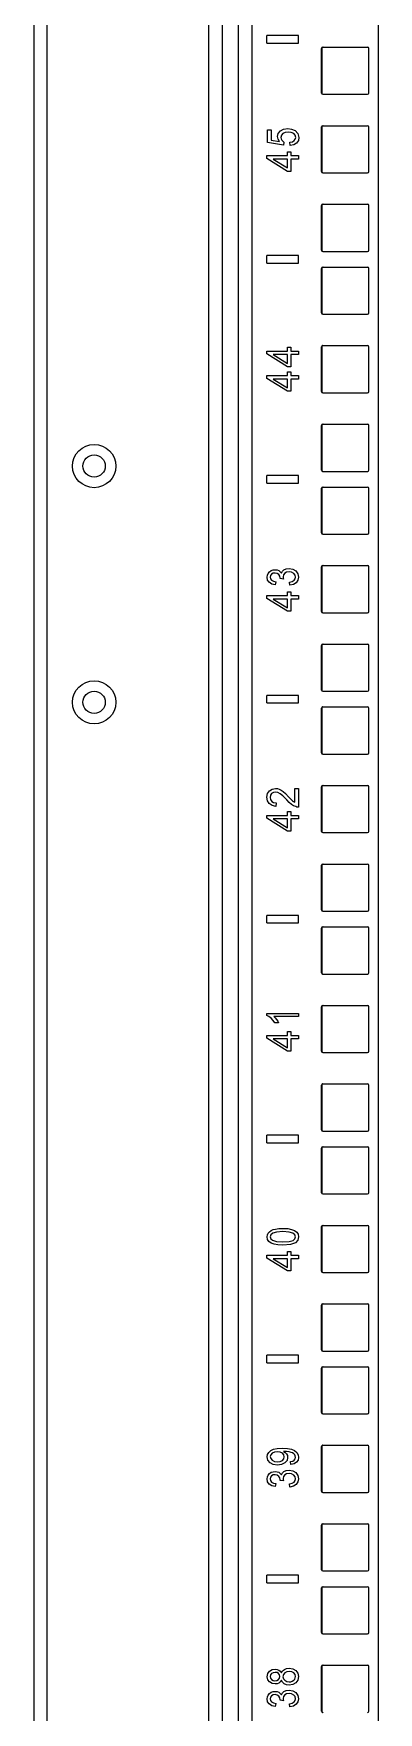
# Model space of a CAD drawing. Extents: x 8 to 102, y 11 to 162.
# Drawn here: x 8.26 to 10.99, y 80.07 to 93.43 of the extents above; entities that cross this region are included whole.
import ezdxf

# ---------------------------------------------------------------- set-up
doc = ezdxf.new("R2010")
doc.units = 0
doc.header["$MEASUREMENT"] = 0
doc.layers.add('TFR-TRI3', color=7, linetype='CONTINUOUS')

msp = doc.modelspace()

# ---------------------------------------------------------------- linework, layer by layer
at = {"layer": 'TFR-TRI3', "color": 151, "linetype": 'CONTINUOUS'}
for p, q in [((8.256, 107.017), (8.256, 11.26)), ((8.364, 13.694), (8.364, 104.587)), ((9.647, 53.415), (9.647, 103.727)), ((9.756, 53.425), (9.756, 103.717))]:
    msp.add_line(p, q, dxfattribs=at)
at = {"layer": 'TFR-TRI3', "color": 215, "linetype": 'CONTINUOUS'}
for p, q in [((9.884, 13.903), (9.884, 105.712)), ((9.989, 105.712), (9.989, 13.903)), ((10.993, 105.712), (10.993, 13.903)), ((10.994, 13.903), (10.994, 105.712)), ((10.543, 92.958), (10.543, 93.313)), ((10.544, 93.313), (10.544, 92.958)), ((10.553, 93.323), (10.908, 93.323)), ((10.918, 92.958), (10.918, 93.313)), ((10.553, 92.948), (10.908, 92.948)), ((10.543, 92.333), (10.543, 92.688)), ((10.544, 92.688), (10.544, 92.333)), ((10.553, 92.698), (10.908, 92.698)), ((10.918, 92.333), (10.918, 92.688)), ((10.553, 92.323), (10.908, 92.323)), ((10.543, 91.708), (10.543, 92.063)), ((10.544, 92.063), (10.544, 91.708)), ((10.553, 92.073), (10.908, 92.073)), ((10.918, 91.708), (10.918, 92.063)), ((10.553, 91.698), (10.908, 91.698)), ((10.543, 91.208), (10.543, 91.563)), ((10.544, 91.563), (10.544, 91.208)), ((10.553, 91.573), (10.908, 91.573)), ((10.918, 91.208), (10.918, 91.563)), ((10.553, 91.198), (10.908, 91.198)), ((10.543, 90.583), (10.543, 90.938)), ((10.544, 90.938), (10.544, 90.583)), ((10.553, 90.948), (10.908, 90.948)), ((10.918, 90.583), (10.918, 90.938)), ((10.553, 90.573), (10.908, 90.573)), ((10.543, 89.958), (10.543, 90.313)), ((10.544, 90.313), (10.544, 89.958)), ((10.553, 90.323), (10.908, 90.323)), ((10.918, 89.958), (10.918, 90.313)), ((10.553, 89.948), (10.908, 89.948)), ((10.543, 89.458), (10.543, 89.813)), ((10.544, 89.813), (10.544, 89.458)), ((10.553, 89.823), (10.908, 89.823)), ((10.918, 89.458), (10.918, 89.813)), ((10.553, 89.448), (10.908, 89.448)), ((10.543, 88.833), (10.543, 89.188)), ((10.544, 89.188), (10.544, 88.833)), ((10.553, 89.198), (10.908, 89.198)), ((10.918, 88.833), (10.918, 89.188)), ((10.553, 88.823), (10.908, 88.823)), ((10.553, 88.573), (10.908, 88.573)), ((10.543, 88.208), (10.543, 88.563)), ((10.544, 88.563), (10.544, 88.208)), ((10.918, 88.208), (10.918, 88.563)), ((10.553, 88.198), (10.908, 88.198)), ((10.543, 87.708), (10.543, 88.063)), ((10.544, 88.063), (10.544, 87.708)), ((10.553, 88.073), (10.908, 88.073)), ((10.918, 87.708), (10.918, 88.063)), ((10.553, 87.698), (10.908, 87.698)), ((10.543, 87.083), (10.543, 87.438)), ((10.544, 87.438), (10.544, 87.083)), ((10.553, 87.448), (10.908, 87.448)), ((10.918, 87.083), (10.918, 87.438)), ((10.553, 87.073), (10.908, 87.073)), ((10.543, 86.458), (10.543, 86.813)), ((10.544, 86.813), (10.544, 86.458)), ((10.553, 86.823), (10.908, 86.823)), ((10.918, 86.458), (10.918, 86.813)), ((10.553, 86.448), (10.908, 86.448)), ((10.543, 85.958), (10.543, 86.313)), ((10.544, 86.313), (10.544, 85.958)), ((10.553, 86.323), (10.908, 86.323)), ((10.918, 85.958), (10.918, 86.313)), ((10.553, 85.948), (10.908, 85.948)), ((10.543, 85.333), (10.543, 85.688)), ((10.544, 85.688), (10.544, 85.333)), ((10.553, 85.698), (10.908, 85.698)), ((10.918, 85.333), (10.918, 85.688)), ((10.553, 85.323), (10.908, 85.323)), ((10.543, 84.708), (10.543, 85.063)), ((10.544, 85.063), (10.544, 84.708)), ((10.553, 85.073), (10.908, 85.073)), ((10.918, 84.708), (10.918, 85.063)), ((10.553, 84.698), (10.908, 84.698)), ((10.543, 84.208), (10.543, 84.563)), ((10.544, 84.563), (10.544, 84.208)), ((10.553, 84.573), (10.908, 84.573)), ((10.918, 84.208), (10.918, 84.563)), ((10.553, 84.198), (10.908, 84.198)), ((10.543, 83.583), (10.543, 83.938)), ((10.544, 83.938), (10.544, 83.583)), ((10.553, 83.948), (10.908, 83.948)), ((10.918, 83.583), (10.918, 83.938)), ((10.553, 83.573), (10.908, 83.573)), ((10.543, 82.958), (10.543, 83.313)), ((10.544, 83.313), (10.544, 82.958)), ((10.553, 83.323), (10.908, 83.323)), ((10.918, 82.958), (10.918, 83.313)), ((10.553, 82.948), (10.908, 82.948)), ((10.543, 82.458), (10.543, 82.813)), ((10.544, 82.813), (10.544, 82.458)), ((10.553, 82.823), (10.908, 82.823)), ((10.918, 82.458), (10.918, 82.813)), ((10.553, 82.448), (10.908, 82.448)), ((10.543, 81.833), (10.543, 82.188)), ((10.544, 82.188), (10.544, 81.833)), ((10.553, 82.198), (10.908, 82.198)), ((10.918, 81.833), (10.918, 82.188)), ((10.553, 81.823), (10.908, 81.823)), ((10.543, 81.208), (10.543, 81.563)), ((10.544, 81.563), (10.544, 81.208)), ((10.553, 81.573), (10.908, 81.573)), ((10.918, 81.208), (10.918, 81.563)), ((10.553, 81.198), (10.908, 81.198)), ((10.543, 80.708), (10.543, 81.063)), ((10.544, 81.063), (10.544, 80.708)), ((10.553, 81.073), (10.908, 81.073)), ((10.918, 80.708), (10.918, 81.063)), ((10.553, 80.698), (10.908, 80.698)), ((10.543, 80.083), (10.543, 80.438)), ((10.544, 80.438), (10.544, 80.083)), ((10.553, 80.448), (10.908, 80.448)), ((10.918, 80.083), (10.918, 80.438))]:
    msp.add_line(p, q, dxfattribs=at)
at = {"layer": 'TFR-TRI3', "color": 3, "linetype": 'CONTINUOUS'}
for p, q in [((10.359, 93.415), (10.109, 93.415)), ((10.109, 93.355), (10.109, 93.415)), ((10.359, 93.355), (10.359, 93.415)), ((10.109, 93.355), (10.359, 93.355)), ((10.112, 92.564), (10.112, 92.665)), ((10.112, 92.665), (10.142, 92.665)), ((10.142, 92.665), (10.142, 92.584)), ((10.142, 92.584), (10.209, 92.573)), ((10.193, 92.612), (10.199, 92.636)), ((10.197, 92.592), (10.193, 92.612)), ((10.209, 92.573), (10.197, 92.592)), ((10.199, 92.636), (10.216, 92.657)), ((10.216, 92.657), (10.241, 92.67)), ((10.224, 92.622), (10.22, 92.605)), ((10.22, 92.605), (10.222, 92.593)), ((10.222, 92.593), (10.227, 92.583)), ((10.235, 92.636), (10.224, 92.622)), ((10.227, 92.583), (10.234, 92.574)), ((10.253, 92.645), (10.235, 92.636)), ((10.241, 92.67), (10.274, 92.675)), ((10.276, 92.648), (10.253, 92.645)), ((10.274, 92.675), (10.305, 92.671)), ((10.301, 92.645), (10.276, 92.648)), ((10.321, 92.636), (10.301, 92.645)), ((10.305, 92.671), (10.332, 92.659)), ((10.311, 92.571), (10.326, 92.58)), ((10.333, 92.622), (10.321, 92.636)), ((10.326, 92.58), (10.334, 92.591)), ((10.332, 92.659), (10.355, 92.636)), ((10.337, 92.605), (10.333, 92.622)), ((10.334, 92.591), (10.337, 92.605)), ((10.358, 92.58), (10.343, 92.56)), ((10.355, 92.636), (10.362, 92.605)), ((10.362, 92.605), (10.358, 92.58)), ((10.109, 92.46), (10.271, 92.46)), ((10.109, 92.437), (10.109, 92.46)), ((10.24, 92.544), (10.112, 92.564)), ((10.234, 92.574), (10.244, 92.568)), ((10.244, 92.568), (10.24, 92.544)), ((10.271, 92.49), (10.299, 92.49)), ((10.271, 92.46), (10.271, 92.49)), ((10.29, 92.566), (10.311, 92.571)), ((10.293, 92.54), (10.29, 92.566)), ((10.321, 92.546), (10.293, 92.54)), ((10.299, 92.49), (10.299, 92.46)), ((10.299, 92.46), (10.359, 92.46)), ((10.343, 92.56), (10.321, 92.546)), ((10.359, 92.46), (10.359, 92.432)), ((10.271, 92.335), (10.109, 92.437)), ((10.271, 92.432), (10.158, 92.432)), ((10.158, 92.432), (10.271, 92.362)), ((10.271, 92.362), (10.271, 92.432)), ((10.299, 92.335), (10.271, 92.335)), ((10.299, 92.432), (10.299, 92.335)), ((10.359, 92.432), (10.299, 92.432)), ((10.359, 91.665), (10.109, 91.665)), ((10.109, 91.605), (10.109, 91.665)), ((10.359, 91.605), (10.359, 91.665)), ((10.109, 91.605), (10.359, 91.605)), ((10.109, 90.905), (10.271, 90.905)), ((10.109, 90.882), (10.109, 90.905)), ((10.271, 90.78), (10.109, 90.882)), ((10.271, 90.877), (10.158, 90.877)), ((10.158, 90.877), (10.271, 90.807)), ((10.271, 90.905), (10.271, 90.935)), ((10.271, 90.935), (10.299, 90.935)), ((10.271, 90.807), (10.271, 90.877)), ((10.299, 90.935), (10.299, 90.905)), ((10.299, 90.905), (10.359, 90.905)), ((10.299, 90.877), (10.299, 90.78)), ((10.359, 90.877), (10.299, 90.877)), ((10.359, 90.905), (10.359, 90.877)), ((10.109, 90.71), (10.271, 90.71)), ((10.109, 90.687), (10.109, 90.71)), ((10.299, 90.78), (10.271, 90.78)), ((10.271, 90.71), (10.271, 90.74)), ((10.271, 90.74), (10.299, 90.74)), ((10.299, 90.74), (10.299, 90.71)), ((10.299, 90.71), (10.359, 90.71)), ((10.359, 90.71), (10.359, 90.682)), ((10.271, 90.585), (10.109, 90.687)), ((10.271, 90.682), (10.158, 90.682)), ((10.158, 90.682), (10.271, 90.612)), ((10.271, 90.612), (10.271, 90.682)), ((10.299, 90.585), (10.271, 90.585)), ((10.299, 90.682), (10.299, 90.585)), ((10.359, 90.682), (10.299, 90.682)), ((10.109, 89.855), (10.109, 89.915)), ((10.359, 89.915), (10.109, 89.915)), ((10.359, 89.855), (10.359, 89.915)), ((10.109, 89.855), (10.359, 89.855)), ((10.11, 89.105), (10.112, 89.121)), ((10.114, 89.083), (10.11, 89.105)), ((10.112, 89.121), (10.119, 89.136)), ((10.119, 89.136), (10.129, 89.148)), ((10.129, 89.148), (10.142, 89.158)), ((10.138, 89.119), (10.135, 89.106)), ((10.135, 89.106), (10.138, 89.092)), ((10.146, 89.13), (10.138, 89.119)), ((10.142, 89.158), (10.158, 89.163)), ((10.158, 89.137), (10.146, 89.13)), ((10.158, 89.163), (10.174, 89.165)), ((10.173, 89.139), (10.158, 89.137)), ((10.191, 89.136), (10.173, 89.139)), ((10.174, 89.165), (10.189, 89.163)), ((10.189, 89.163), (10.203, 89.158)), ((10.204, 89.126), (10.191, 89.136)), ((10.203, 89.158), (10.214, 89.149)), ((10.212, 89.113), (10.204, 89.126)), ((10.214, 89.098), (10.212, 89.113)), ((10.214, 89.149), (10.223, 89.137)), ((10.223, 89.137), (10.231, 89.153)), ((10.231, 89.153), (10.244, 89.165)), ((10.24, 89.124), (10.237, 89.108)), ((10.237, 89.108), (10.238, 89.1)), ((10.25, 89.137), (10.24, 89.124)), ((10.244, 89.165), (10.262, 89.173)), ((10.265, 89.146), (10.25, 89.137)), ((10.262, 89.173), (10.284, 89.175)), ((10.284, 89.148), (10.265, 89.146)), ((10.284, 89.175), (10.313, 89.17)), ((10.304, 89.145), (10.284, 89.148)), ((10.321, 89.136), (10.304, 89.145)), ((10.313, 89.17), (10.338, 89.156)), ((10.332, 89.123), (10.321, 89.136)), ((10.335, 89.106), (10.332, 89.123)), ((10.333, 89.093), (10.335, 89.106)), ((10.338, 89.156), (10.355, 89.133)), ((10.355, 89.133), (10.36, 89.106)), ((10.36, 89.106), (10.355, 89.082)), ((10.127, 89.065), (10.114, 89.083)), ((10.147, 89.051), (10.127, 89.065)), ((10.138, 89.092), (10.146, 89.081)), ((10.146, 89.081), (10.16, 89.073)), ((10.174, 89.044), (10.147, 89.051)), ((10.16, 89.073), (10.179, 89.069)), ((10.179, 89.069), (10.174, 89.044)), ((10.214, 89.096), (10.214, 89.098)), ((10.214, 89.094), (10.214, 89.096)), ((10.24, 89.091), (10.214, 89.094)), ((10.238, 89.1), (10.24, 89.091)), ((10.271, 88.99), (10.299, 88.99)), ((10.271, 88.96), (10.271, 88.99)), ((10.287, 89.066), (10.309, 89.072)), ((10.291, 89.041), (10.287, 89.066)), ((10.319, 89.048), (10.291, 89.041)), ((10.299, 88.99), (10.299, 88.96)), ((10.309, 89.072), (10.324, 89.081)), ((10.341, 89.062), (10.319, 89.048)), ((10.324, 89.081), (10.333, 89.093)), ((10.355, 89.082), (10.341, 89.062)), ((10.109, 88.937), (10.109, 88.96)), ((10.109, 88.96), (10.271, 88.96)), ((10.271, 88.835), (10.109, 88.937)), ((10.271, 88.932), (10.158, 88.932)), ((10.158, 88.932), (10.271, 88.862)), ((10.271, 88.862), (10.271, 88.932)), ((10.299, 88.96), (10.359, 88.96)), ((10.359, 88.932), (10.299, 88.932)), ((10.299, 88.932), (10.299, 88.835)), ((10.359, 88.96), (10.359, 88.932)), ((10.299, 88.835), (10.271, 88.835)), ((10.109, 88.105), (10.109, 88.165)), ((10.359, 88.165), (10.109, 88.165)), ((10.109, 88.105), (10.359, 88.105)), ((10.359, 88.105), (10.359, 88.165)), ((10.108, 87.355), (10.113, 87.384)), ((10.113, 87.384), (10.128, 87.406)), ((10.128, 87.406), (10.15, 87.42)), ((10.137, 87.371), (10.133, 87.354)), ((10.146, 87.385), (10.137, 87.371)), ((10.16, 87.393), (10.146, 87.385)), ((10.15, 87.42), (10.177, 87.425)), ((10.177, 87.396), (10.16, 87.393)), ((10.177, 87.425), (10.192, 87.423)), ((10.194, 87.393), (10.177, 87.396)), ((10.192, 87.423), (10.207, 87.419)), ((10.213, 87.383), (10.194, 87.393)), ((10.207, 87.419), (10.221, 87.412)), ((10.236, 87.365), (10.213, 87.383)), ((10.221, 87.412), (10.237, 87.401)), ((10.237, 87.401), (10.256, 87.384)), ((10.256, 87.384), (10.281, 87.358)), ((10.329, 87.315), (10.329, 87.425)), ((10.329, 87.425), (10.358, 87.425)), ((10.358, 87.425), (10.358, 87.276)), ((10.113, 87.326), (10.108, 87.355)), ((10.127, 87.304), (10.113, 87.326)), ((10.149, 87.289), (10.127, 87.304)), ((10.133, 87.354), (10.137, 87.336)), ((10.137, 87.336), (10.147, 87.322)), ((10.147, 87.322), (10.162, 87.313)), ((10.18, 87.282), (10.149, 87.289)), ((10.162, 87.313), (10.183, 87.31)), ((10.183, 87.31), (10.18, 87.282)), ((10.266, 87.334), (10.236, 87.365)), ((10.286, 87.313), (10.266, 87.334)), ((10.271, 87.24), (10.299, 87.24)), ((10.271, 87.21), (10.271, 87.24)), ((10.281, 87.358), (10.3, 87.338)), ((10.304, 87.298), (10.286, 87.313)), ((10.299, 87.24), (10.299, 87.21)), ((10.3, 87.338), (10.312, 87.326)), ((10.32, 87.287), (10.304, 87.298)), ((10.312, 87.326), (10.32, 87.32)), ((10.32, 87.32), (10.329, 87.315)), ((10.337, 87.28), (10.32, 87.287)), ((10.347, 87.277), (10.337, 87.28)), ((10.358, 87.276), (10.347, 87.277)), ((10.109, 87.21), (10.271, 87.21)), ((10.109, 87.187), (10.109, 87.21)), ((10.271, 87.085), (10.109, 87.187)), ((10.158, 87.182), (10.271, 87.112)), ((10.271, 87.182), (10.158, 87.182)), ((10.271, 87.112), (10.271, 87.182)), ((10.299, 87.21), (10.359, 87.21)), ((10.299, 87.182), (10.299, 87.085)), ((10.359, 87.182), (10.299, 87.182)), ((10.359, 87.21), (10.359, 87.182)), ((10.299, 87.085), (10.271, 87.085)), ((10.109, 86.355), (10.109, 86.415)), ((10.359, 86.415), (10.109, 86.415)), ((10.109, 86.355), (10.359, 86.355)), ((10.359, 86.355), (10.359, 86.415)), ((10.108, 85.619), (10.108, 85.635)), ((10.108, 85.635), (10.358, 85.635)), ((10.358, 85.635), (10.358, 85.61)), ((10.125, 85.61), (10.108, 85.619)), ((10.141, 85.596), (10.125, 85.61)), ((10.157, 85.579), (10.141, 85.596)), ((10.171, 85.56), (10.157, 85.579)), ((10.358, 85.61), (10.163, 85.61)), ((10.163, 85.61), (10.174, 85.599)), ((10.2, 85.56), (10.171, 85.56)), ((10.174, 85.599), (10.184, 85.586)), ((10.184, 85.586), (10.194, 85.572)), ((10.194, 85.572), (10.2, 85.56)), ((10.109, 85.46), (10.271, 85.46)), ((10.109, 85.437), (10.109, 85.46)), ((10.271, 85.335), (10.109, 85.437)), ((10.158, 85.432), (10.271, 85.362)), ((10.271, 85.432), (10.158, 85.432)), ((10.271, 85.46), (10.271, 85.49)), ((10.271, 85.49), (10.299, 85.49)), ((10.271, 85.362), (10.271, 85.432)), ((10.299, 85.49), (10.299, 85.46)), ((10.299, 85.46), (10.359, 85.46)), ((10.359, 85.432), (10.299, 85.432)), ((10.299, 85.432), (10.299, 85.335)), ((10.359, 85.46), (10.359, 85.432)), ((10.299, 85.335), (10.271, 85.335)), ((10.359, 84.665), (10.109, 84.665)), ((10.109, 84.605), (10.109, 84.665)), ((10.109, 84.605), (10.359, 84.605)), ((10.359, 84.605), (10.359, 84.665)), ((10.118, 83.886), (10.128, 83.897)), ((10.128, 83.897), (10.141, 83.906)), ((10.141, 83.906), (10.158, 83.914)), ((10.185, 83.895), (10.155, 83.886)), ((10.158, 83.914), (10.177, 83.919)), ((10.177, 83.919), (10.203, 83.922)), ((10.235, 83.898), (10.185, 83.895)), ((10.203, 83.922), (10.235, 83.924)), ((10.235, 83.924), (10.274, 83.922)), ((10.285, 83.895), (10.235, 83.898)), ((10.274, 83.922), (10.305, 83.916)), ((10.315, 83.886), (10.285, 83.895)), ((10.305, 83.916), (10.328, 83.907)), ((10.328, 83.907), (10.346, 83.894)), ((10.346, 83.894), (10.357, 83.877)), ((10.11, 83.857), (10.112, 83.872)), ((10.114, 83.836), (10.11, 83.857)), ((10.112, 83.872), (10.118, 83.886)), ((10.125, 83.82), (10.114, 83.836)), ((10.142, 83.807), (10.125, 83.82)), ((10.14, 83.873), (10.135, 83.857)), ((10.135, 83.857), (10.14, 83.841)), ((10.155, 83.886), (10.14, 83.873)), ((10.14, 83.841), (10.153, 83.829)), ((10.165, 83.798), (10.142, 83.807)), ((10.153, 83.829), (10.185, 83.819)), ((10.196, 83.792), (10.165, 83.798)), ((10.185, 83.819), (10.235, 83.816)), ((10.235, 83.79), (10.196, 83.792)), ((10.235, 83.816), (10.285, 83.819)), ((10.295, 83.795), (10.235, 83.79)), ((10.285, 83.819), (10.316, 83.828)), ((10.335, 83.81), (10.295, 83.795)), ((10.33, 83.873), (10.315, 83.886)), ((10.316, 83.828), (10.331, 83.841)), ((10.335, 83.857), (10.33, 83.873)), ((10.331, 83.841), (10.335, 83.857)), ((10.354, 83.83), (10.335, 83.81)), ((10.36, 83.857), (10.354, 83.83)), ((10.357, 83.877), (10.36, 83.857)), ((10.109, 83.687), (10.109, 83.71)), ((10.109, 83.71), (10.271, 83.71)), ((10.271, 83.585), (10.109, 83.687)), ((10.271, 83.682), (10.158, 83.682)), ((10.158, 83.682), (10.271, 83.612)), ((10.271, 83.74), (10.299, 83.74)), ((10.271, 83.71), (10.271, 83.74)), ((10.271, 83.612), (10.271, 83.682)), ((10.299, 83.74), (10.299, 83.71)), ((10.299, 83.71), (10.359, 83.71)), ((10.299, 83.682), (10.299, 83.585)), ((10.359, 83.682), (10.299, 83.682)), ((10.359, 83.71), (10.359, 83.682)), ((10.299, 83.585), (10.271, 83.585)), ((10.359, 82.915), (10.109, 82.915)), ((10.109, 82.855), (10.109, 82.915)), ((10.109, 82.855), (10.359, 82.855)), ((10.359, 82.855), (10.359, 82.915)), ((10.139, 82.156), (10.16, 82.166)), ((10.16, 82.166), (10.189, 82.173)), ((10.189, 82.173), (10.229, 82.175)), ((10.229, 82.175), (10.271, 82.173)), ((10.271, 82.173), (10.303, 82.167)), ((10.303, 82.167), (10.328, 82.156)), ((10.11, 82.105), (10.113, 82.124)), ((10.116, 82.08), (10.11, 82.105)), ((10.113, 82.124), (10.123, 82.141)), ((10.133, 82.059), (10.116, 82.08)), ((10.123, 82.141), (10.139, 82.156)), ((10.159, 82.045), (10.133, 82.059)), ((10.139, 82.123), (10.135, 82.108)), ((10.135, 82.108), (10.139, 82.092)), ((10.15, 82.136), (10.139, 82.123)), ((10.139, 82.092), (10.151, 82.079)), ((10.168, 82.144), (10.15, 82.136)), ((10.151, 82.079), (10.17, 82.07)), ((10.193, 82.041), (10.159, 82.045)), ((10.191, 82.147), (10.168, 82.144)), ((10.17, 82.07), (10.194, 82.066)), ((10.214, 82.144), (10.191, 82.147)), ((10.225, 82.045), (10.193, 82.041)), ((10.194, 82.066), (10.215, 82.069)), ((10.232, 82.136), (10.214, 82.144)), ((10.215, 82.069), (10.232, 82.078)), ((10.251, 82.058), (10.225, 82.045)), ((10.243, 82.123), (10.232, 82.136)), ((10.232, 82.078), (10.243, 82.091)), ((10.241, 82.15), (10.254, 82.141)), ((10.244, 82.15), (10.241, 82.15)), ((10.246, 82.107), (10.243, 82.123)), ((10.243, 82.091), (10.246, 82.107)), ((10.247, 82.15), (10.244, 82.15)), ((10.265, 82.149), (10.247, 82.15)), ((10.268, 82.078), (10.251, 82.058)), ((10.254, 82.141), (10.264, 82.129)), ((10.264, 82.129), (10.271, 82.116)), ((10.284, 82.146), (10.265, 82.149)), ((10.273, 82.101), (10.268, 82.078)), ((10.271, 82.116), (10.273, 82.101)), ((10.3, 82.142), (10.284, 82.146)), ((10.297, 82.069), (10.314, 82.073)), ((10.299, 82.044), (10.297, 82.069)), ((10.325, 82.051), (10.299, 82.044)), ((10.312, 82.137), (10.3, 82.142)), ((10.322, 82.131), (10.312, 82.137)), ((10.314, 82.073), (10.326, 82.08)), ((10.329, 82.123), (10.322, 82.131)), ((10.344, 82.063), (10.325, 82.051)), ((10.326, 82.08), (10.333, 82.09)), ((10.328, 82.156), (10.346, 82.141)), ((10.334, 82.113), (10.329, 82.123)), ((10.333, 82.09), (10.335, 82.102)), ((10.335, 82.102), (10.334, 82.113)), ((10.356, 82.08), (10.344, 82.063)), ((10.346, 82.141), (10.357, 82.123)), ((10.36, 82.102), (10.356, 82.08)), ((10.357, 82.123), (10.36, 82.102)), ((10.11, 81.93), (10.112, 81.946)), ((10.114, 81.908), (10.11, 81.93)), ((10.112, 81.946), (10.119, 81.961)), ((10.127, 81.89), (10.114, 81.908)), ((10.119, 81.961), (10.129, 81.973)), ((10.147, 81.876), (10.127, 81.89)), ((10.129, 81.973), (10.142, 81.983)), ((10.138, 81.944), (10.135, 81.931)), ((10.135, 81.931), (10.138, 81.917)), ((10.146, 81.955), (10.138, 81.944)), ((10.138, 81.917), (10.146, 81.906)), ((10.142, 81.983), (10.158, 81.988)), ((10.158, 81.962), (10.146, 81.955)), ((10.146, 81.906), (10.16, 81.898)), ((10.158, 81.988), (10.174, 81.99)), ((10.173, 81.964), (10.158, 81.962)), ((10.16, 81.898), (10.179, 81.894)), ((10.191, 81.961), (10.173, 81.964)), ((10.174, 81.99), (10.189, 81.988)), ((10.179, 81.894), (10.174, 81.869)), ((10.189, 81.988), (10.203, 81.983)), ((10.204, 81.951), (10.191, 81.961)), ((10.203, 81.983), (10.214, 81.974)), ((10.212, 81.938), (10.204, 81.951)), ((10.214, 81.923), (10.212, 81.938)), ((10.214, 81.974), (10.223, 81.962)), ((10.214, 81.921), (10.214, 81.923)), ((10.214, 81.919), (10.214, 81.921)), ((10.24, 81.916), (10.214, 81.919)), ((10.223, 81.962), (10.231, 81.978)), ((10.231, 81.978), (10.244, 81.99)), ((10.24, 81.949), (10.237, 81.933)), ((10.237, 81.933), (10.238, 81.925)), ((10.238, 81.925), (10.24, 81.916)), ((10.25, 81.962), (10.24, 81.949)), ((10.244, 81.99), (10.262, 81.998)), ((10.265, 81.971), (10.25, 81.962)), ((10.262, 81.998), (10.284, 82)), ((10.284, 81.973), (10.265, 81.971)), ((10.284, 82), (10.313, 81.995)), ((10.304, 81.97), (10.284, 81.973)), ((10.287, 81.891), (10.309, 81.897)), ((10.291, 81.866), (10.287, 81.891)), ((10.321, 81.961), (10.304, 81.97)), ((10.309, 81.897), (10.324, 81.906)), ((10.313, 81.995), (10.338, 81.981)), ((10.332, 81.948), (10.321, 81.961)), ((10.324, 81.906), (10.333, 81.918)), ((10.335, 81.931), (10.332, 81.948)), ((10.333, 81.918), (10.335, 81.931)), ((10.338, 81.981), (10.355, 81.958)), ((10.355, 81.907), (10.341, 81.887)), ((10.355, 81.958), (10.36, 81.931)), ((10.36, 81.931), (10.355, 81.907)), ((10.174, 81.869), (10.147, 81.876)), ((10.319, 81.873), (10.291, 81.866)), ((10.341, 81.887), (10.319, 81.873)), ((10.359, 81.165), (10.109, 81.165)), ((10.109, 81.105), (10.109, 81.165)), ((10.109, 81.105), (10.359, 81.105)), ((10.359, 81.105), (10.359, 81.165)), ((10.247, 80.415), (10.265, 80.423)), ((10.265, 80.423), (10.286, 80.425)), ((10.286, 80.425), (10.315, 80.42)), ((10.315, 80.42), (10.339, 80.407)), ((10.11, 80.357), (10.115, 80.381)), ((10.115, 80.333), (10.11, 80.357)), ((10.115, 80.381), (10.129, 80.4)), ((10.128, 80.315), (10.115, 80.333)), ((10.149, 80.303), (10.128, 80.315)), ((10.129, 80.4), (10.15, 80.413)), ((10.138, 80.371), (10.135, 80.358)), ((10.135, 80.358), (10.138, 80.344)), ((10.146, 80.381), (10.138, 80.371)), ((10.138, 80.344), (10.146, 80.334)), ((10.159, 80.388), (10.146, 80.381)), ((10.146, 80.334), (10.158, 80.327)), ((10.173, 80.299), (10.149, 80.303)), ((10.15, 80.413), (10.174, 80.417)), ((10.158, 80.327), (10.172, 80.324)), ((10.174, 80.391), (10.159, 80.388)), ((10.172, 80.324), (10.188, 80.327)), ((10.19, 80.301), (10.173, 80.299)), ((10.174, 80.417), (10.19, 80.415)), ((10.189, 80.389), (10.174, 80.391)), ((10.188, 80.327), (10.201, 80.334)), ((10.201, 80.382), (10.189, 80.389)), ((10.19, 80.415), (10.204, 80.409)), ((10.204, 80.306), (10.19, 80.301)), ((10.209, 80.371), (10.201, 80.382)), ((10.201, 80.334), (10.209, 80.344)), ((10.204, 80.409), (10.215, 80.4)), ((10.215, 80.316), (10.204, 80.306)), ((10.212, 80.358), (10.209, 80.371)), ((10.209, 80.344), (10.212, 80.358)), ((10.215, 80.4), (10.223, 80.387)), ((10.223, 80.329), (10.215, 80.316)), ((10.223, 80.387), (10.233, 80.403)), ((10.232, 80.313), (10.223, 80.329)), ((10.245, 80.301), (10.232, 80.313)), ((10.233, 80.403), (10.247, 80.415)), ((10.24, 80.374), (10.236, 80.357)), ((10.236, 80.357), (10.24, 80.341)), ((10.251, 80.387), (10.24, 80.374)), ((10.24, 80.341), (10.25, 80.328)), ((10.263, 80.293), (10.245, 80.301)), ((10.25, 80.328), (10.266, 80.319)), ((10.267, 80.396), (10.251, 80.387)), ((10.285, 80.29), (10.263, 80.293)), ((10.266, 80.319), (10.285, 80.316)), ((10.286, 80.399), (10.267, 80.396)), ((10.285, 80.316), (10.298, 80.317)), ((10.315, 80.295), (10.285, 80.29)), ((10.306, 80.396), (10.286, 80.399)), ((10.298, 80.317), (10.31, 80.321)), ((10.322, 80.388), (10.306, 80.396)), ((10.31, 80.321), (10.321, 80.328)), ((10.339, 80.309), (10.315, 80.295)), ((10.321, 80.328), (10.329, 80.336)), ((10.332, 80.374), (10.322, 80.388)), ((10.329, 80.336), (10.334, 80.347)), ((10.335, 80.358), (10.332, 80.374)), ((10.334, 80.347), (10.335, 80.358)), ((10.339, 80.407), (10.355, 80.385)), ((10.355, 80.33), (10.339, 80.309)), ((10.355, 80.385), (10.36, 80.358)), ((10.36, 80.358), (10.355, 80.33)), ((10.11, 80.18), (10.112, 80.196)), ((10.114, 80.158), (10.11, 80.18)), ((10.112, 80.196), (10.119, 80.211)), ((10.127, 80.14), (10.114, 80.158)), ((10.119, 80.211), (10.129, 80.223)), ((10.129, 80.223), (10.142, 80.233)), ((10.138, 80.194), (10.135, 80.181)), ((10.135, 80.181), (10.138, 80.167)), ((10.146, 80.205), (10.138, 80.194)), ((10.138, 80.167), (10.146, 80.156)), ((10.142, 80.233), (10.158, 80.238)), ((10.158, 80.212), (10.146, 80.205)), ((10.146, 80.156), (10.16, 80.148)), ((10.158, 80.238), (10.174, 80.24)), ((10.173, 80.214), (10.158, 80.212)), ((10.191, 80.211), (10.173, 80.214)), ((10.174, 80.24), (10.189, 80.238)), ((10.189, 80.238), (10.203, 80.233)), ((10.204, 80.201), (10.191, 80.211)), ((10.203, 80.233), (10.214, 80.224)), ((10.212, 80.188), (10.204, 80.201)), ((10.214, 80.173), (10.212, 80.188)), ((10.214, 80.224), (10.223, 80.212)), ((10.214, 80.171), (10.214, 80.173)), ((10.214, 80.169), (10.214, 80.171)), ((10.24, 80.166), (10.214, 80.169)), ((10.223, 80.212), (10.231, 80.228)), ((10.231, 80.228), (10.244, 80.24)), ((10.24, 80.199), (10.237, 80.183)), ((10.237, 80.183), (10.238, 80.175)), ((10.238, 80.175), (10.24, 80.166)), ((10.25, 80.212), (10.24, 80.199)), ((10.244, 80.24), (10.262, 80.248)), ((10.265, 80.221), (10.25, 80.212)), ((10.262, 80.248), (10.284, 80.25)), ((10.284, 80.223), (10.265, 80.221)), ((10.284, 80.25), (10.313, 80.245)), ((10.304, 80.22), (10.284, 80.223)), ((10.321, 80.211), (10.304, 80.22)), ((10.309, 80.147), (10.324, 80.156)), ((10.313, 80.245), (10.338, 80.231)), ((10.332, 80.198), (10.321, 80.211)), ((10.324, 80.156), (10.333, 80.168)), ((10.335, 80.181), (10.332, 80.198)), ((10.333, 80.168), (10.335, 80.181)), ((10.338, 80.231), (10.355, 80.208)), ((10.355, 80.157), (10.341, 80.137)), ((10.355, 80.208), (10.36, 80.181)), ((10.36, 80.181), (10.355, 80.157)), ((10.147, 80.126), (10.127, 80.14)), ((10.174, 80.119), (10.147, 80.126)), ((10.16, 80.148), (10.179, 80.144)), ((10.179, 80.144), (10.174, 80.119)), ((10.287, 80.141), (10.309, 80.147)), ((10.291, 80.116), (10.287, 80.141)), ((10.319, 80.123), (10.291, 80.116)), ((10.341, 80.137), (10.319, 80.123))]:
    msp.add_line(p, q, dxfattribs=at)
at = {"layer": 'TFR-TRI3', "color": 151, "linetype": 'CONTINUOUS'}
for centre, radius in [((8.736, 89.99), 0.172), ((8.736, 89.99), 0.0885), ((8.736, 88.11), 0.172), ((8.736, 88.11), 0.0885)]:
    msp.add_circle(centre, radius, dxfattribs=at)
at = {"layer": 'TFR-TRI3', "color": 215, "linetype": 'CONTINUOUS'}
for centre, start, end in [((10.553, 93.313), 90, 180), ((10.554, 93.313), 90, 180), ((10.908, 93.313), 0, 90), ((10.553, 92.958), 180, 270), ((10.554, 92.958), 180, 270), ((10.908, 92.958), 270, 0), ((10.553, 92.688), 90, 180), ((10.554, 92.688), 90, 180), ((10.908, 92.688), 0, 90), ((10.553, 92.333), 180, 270), ((10.554, 92.333), 180, 270), ((10.908, 92.333), 270, 0), ((10.553, 92.063), 90, 180), ((10.554, 92.063), 90, 180), ((10.908, 92.063), 0, 90), ((10.553, 91.708), 180, 270), ((10.554, 91.708), 180, 270), ((10.908, 91.708), 270, 0), ((10.553, 91.563), 90, 180), ((10.554, 91.563), 90, 180), ((10.908, 91.563), 0, 90), ((10.553, 91.208), 180, 270), ((10.554, 91.208), 180, 270), ((10.908, 91.208), 270, 0), ((10.553, 90.938), 90, 180), ((10.554, 90.938), 90, 180), ((10.908, 90.938), 0, 90), ((10.553, 90.583), 180, 270), ((10.554, 90.583), 180, 270), ((10.908, 90.583), 270, 0), ((10.553, 90.313), 90, 180), ((10.554, 90.313), 90, 180), ((10.908, 90.313), 0, 90), ((10.553, 89.958), 180, 270), ((10.554, 89.958), 180, 270), ((10.908, 89.958), 270, 0), ((10.553, 89.813), 90, 180), ((10.554, 89.813), 90, 180), ((10.908, 89.813), 0, 90), ((10.553, 89.458), 180, 270), ((10.554, 89.458), 180, 270), ((10.908, 89.458), 270, 0), ((10.553, 89.188), 90, 180), ((10.554, 89.188), 90, 180), ((10.908, 89.188), 0, 90), ((10.553, 88.833), 180, 270), ((10.554, 88.833), 180, 270), ((10.908, 88.833), 270, 0), ((10.553, 88.563), 90, 180), ((10.554, 88.563), 90, 180), ((10.908, 88.563), 0, 90), ((10.553, 88.208), 180, 270), ((10.554, 88.208), 180, 270), ((10.908, 88.208), 270, 0), ((10.553, 88.063), 90, 180), ((10.554, 88.063), 90, 180), ((10.908, 88.063), 0, 90), ((10.553, 87.708), 180, 270), ((10.554, 87.708), 180, 270), ((10.908, 87.708), 270, 0), ((10.553, 87.438), 90, 180), ((10.554, 87.438), 90, 180), ((10.908, 87.438), 0, 90), ((10.553, 87.083), 180, 270), ((10.554, 87.083), 180, 270), ((10.908, 87.083), 270, 0), ((10.553, 86.813), 90, 180), ((10.554, 86.813), 90, 180), ((10.908, 86.813), 0, 90), ((10.553, 86.458), 180, 270), ((10.554, 86.458), 180, 270), ((10.908, 86.458), 270, 0), ((10.553, 86.313), 90, 180), ((10.554, 86.313), 90, 180), ((10.908, 86.313), 0, 90), ((10.553, 85.958), 180, 270), ((10.554, 85.958), 180, 270), ((10.908, 85.958), 270, 0), ((10.553, 85.688), 90, 180), ((10.554, 85.688), 90, 180), ((10.908, 85.688), 0, 90), ((10.553, 85.333), 180, 270), ((10.554, 85.333), 180, 270), ((10.908, 85.333), 270, 0), ((10.553, 85.063), 90, 180), ((10.554, 85.063), 90, 180), ((10.908, 85.063), 0, 90), ((10.553, 84.708), 180, 270), ((10.554, 84.708), 180, 270), ((10.908, 84.708), 270, 0), ((10.553, 84.563), 90, 180), ((10.554, 84.563), 90, 180), ((10.908, 84.563), 0, 90), ((10.553, 84.208), 180, 270), ((10.554, 84.208), 180, 270), ((10.908, 84.208), 270, 0), ((10.553, 83.938), 90, 180), ((10.554, 83.938), 90, 180), ((10.908, 83.938), 0, 90), ((10.553, 83.583), 180, 270), ((10.554, 83.583), 180, 270), ((10.908, 83.583), 270, 0), ((10.553, 83.313), 90, 180), ((10.554, 83.313), 90, 180), ((10.908, 83.313), 0, 90), ((10.553, 82.958), 180, 270), ((10.554, 82.958), 180, 270), ((10.908, 82.958), 270, 0), ((10.553, 82.813), 90, 180), ((10.554, 82.813), 90, 180), ((10.908, 82.813), 0, 90), ((10.553, 82.458), 180, 270), ((10.554, 82.458), 180, 270), ((10.908, 82.458), 270, 0), ((10.553, 82.188), 90, 180), ((10.554, 82.188), 90, 180), ((10.908, 82.188), 0, 90), ((10.553, 81.833), 180, 270), ((10.554, 81.833), 180, 270), ((10.908, 81.833), 270, 0), ((10.553, 81.563), 90, 180), ((10.554, 81.563), 90, 180), ((10.908, 81.563), 0, 90), ((10.553, 81.208), 180, 270), ((10.554, 81.208), 180, 270), ((10.908, 81.208), 270, 0), ((10.553, 81.063), 90, 180), ((10.554, 81.063), 90, 180), ((10.908, 81.063), 0, 90), ((10.553, 80.708), 180, 270), ((10.554, 80.708), 180, 270), ((10.908, 80.708), 270, 0), ((10.553, 80.438), 90, 180), ((10.554, 80.438), 90, 180), ((10.908, 80.438), 0, 90), ((10.553, 80.083), 180, 270), ((10.554, 80.083), 180, 270), ((10.908, 80.083), 270, 0)]:
    msp.add_arc(centre, 0.01, start, end, dxfattribs=at)

doc.saveas('drawing.dxf')
